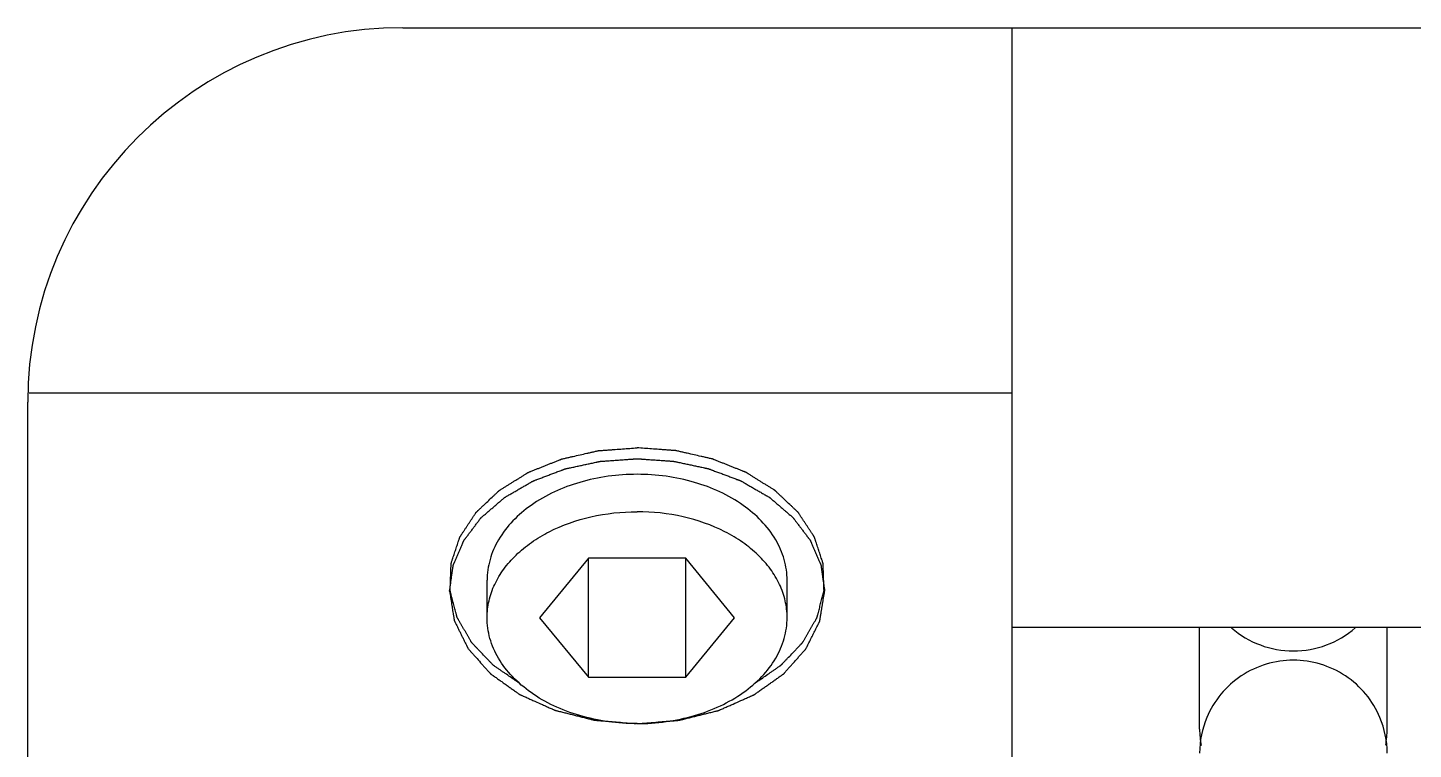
# Model space of a CAD drawing. Header units: millimetres. Extents: x 0 to 420, y 0 to 297.
# Drawn here: x 208.93 to 212.625, y 179.589 to 181.515 of the extents above; entities that cross this region are included whole.
import ezdxf

# ---------------------------------------------------------------- set-up
doc = ezdxf.new("R2010")
doc.units = ezdxf.units.MM
doc.header["$LTSCALE"] = 23.1
doc.layers.get('0').update_dxf_attribs({"linetype": 'CONTINUOUS'})
doc.layers.add('AXIS', color=7, linetype='CONTINUOUS')

msp = doc.modelspace()

# ---------------------------------------------------------------- linework, layer by layer
at = {"color": 3, "linetype": 'CONTINUOUS'}
for p, q in [((209.93, 181.5152), (237.93, 181.5152)), ((208.93, 178.5152), (208.93, 180.5152))]:
    msp.add_line(p, q, dxfattribs=at)
at = {"color": 7, "linetype": 'CONTINUOUS'}
for p, q in [((211.555, 177.5152), (211.555, 181.5152)), ((208.9339, 180.5402), (211.555, 180.5402)), ((210.4251, 180.0994), (210.2951, 179.9403)), ((210.4251, 179.7812), (210.4251, 180.0994)), ((210.6849, 180.0994), (210.4251, 180.0994)), ((210.6849, 179.7812), (210.6849, 180.0994)), ((210.8148, 179.9403), (210.6849, 180.0994)), ((210.155, 179.9403), (210.155, 180.0402)), ((210.955, 179.9403), (210.955, 180.0402)), ((210.2951, 179.9403), (210.4251, 179.7812)), ((210.6849, 179.7812), (210.8148, 179.9403)), ((210.4251, 179.7812), (210.6849, 179.7812))]:
    msp.add_line(p, q, dxfattribs=at)
at = {"color": 3, "linetype": 'CONTINUOUS'}
msp.add_arc((209.93, 180.5152), 1, 90, 180, dxfattribs=at)
at = {"color": 2, "linetype": 'CONTINUOUS'}
for points, knots in [([(210.2438, 179.7634), (210.2393, 179.7666), (210.2302, 179.7728), (210.2167, 179.7822), (210.2054, 179.79), (210.1963, 179.7962), (210.1895, 179.8009), (210.1839, 179.8048), (210.1794, 179.8079), (210.1765, 179.8098), (210.1743, 179.8114), (210.1729, 179.8124), (210.1719, 179.813), (210.1713, 179.8134), (210.1709, 179.8139), (210.1703, 179.8145), (210.1694, 179.8155), (210.1683, 179.8166), (210.1665, 179.8185), (210.1643, 179.8209), (210.1616, 179.8237), (210.158, 179.8275), (210.1517, 179.834), (210.1427, 179.8435), (210.1337, 179.8529), (210.1274, 179.8595), (210.1238, 179.8632), (210.1211, 179.8661), (210.1189, 179.8684), (210.1171, 179.8703), (210.116, 179.8715), (210.1151, 179.8724), (210.1145, 179.873), (210.1141, 179.8735), (210.1137, 179.874), (210.1132, 179.8749), (210.1124, 179.8762), (210.1112, 179.8783), (210.1097, 179.8809), (210.1073, 179.8852), (210.1042, 179.8904), (210.1006, 179.8967), (210.097, 179.903), (210.0933, 179.9093), (210.0897, 179.9156), (210.086, 179.922), (210.083, 179.9272), (210.0806, 179.9314), (210.079, 179.934), (210.0778, 179.9361), (210.0769, 179.9377), (210.0762, 179.939), (210.0756, 179.94), (210.0753, 179.9405), (210.0751, 179.9409), (210.075, 179.9413), (210.0748, 179.9419), (210.0746, 179.9428), (210.0742, 179.9442), (210.0738, 179.9459), (210.0732, 179.9481), (210.0725, 179.9509), (210.0713, 179.9554), (210.0699, 179.961), (210.0681, 179.9677), (210.0664, 179.9744), (210.0646, 179.9811), (210.0629, 179.9878), (210.0612, 179.9945), (210.0597, 180.0001), (210.0585, 180.0045), (210.0578, 180.0073), (210.0572, 180.0096), (210.0569, 180.011), (210.0566, 180.0119), (210.0565, 180.0125), (210.0565, 180.0131), (210.0566, 180.0138), (210.0566, 180.0149), (210.0566, 180.0163), (210.0567, 180.0186), (210.0568, 180.0214), (210.0569, 180.0249), (210.0571, 180.0294), (210.0574, 180.0373), (210.0577, 180.0487), (210.0581, 180.06), (210.0584, 180.068), (210.0586, 180.0725), (210.0587, 180.0759), (210.0588, 180.0788), (210.0589, 180.0811), (210.0589, 180.0825), (210.0589, 180.0836), (210.059, 180.0843), (210.059, 180.0849), (210.0591, 180.0854), (210.0595, 180.0864), (210.0599, 180.0878), (210.0606, 180.09), (210.0616, 180.0928), (210.063, 180.0972), (210.0649, 180.1027), (210.067, 180.1094), (210.0692, 180.116), (210.0714, 180.1226), (210.0736, 180.1293), (210.0758, 180.1359), (210.0777, 180.1414), (210.0791, 180.1458), (210.0801, 180.1486), (210.0808, 180.1508), (210.0813, 180.1525), (210.0818, 180.1539), (210.0821, 180.1548), (210.0823, 180.1554), (210.0824, 180.1558), (210.0827, 180.1562), (210.083, 180.1567), (210.0836, 180.1576), (210.0845, 180.1589), (210.0855, 180.1604), (210.0868, 180.1625), (210.0885, 180.1651), (210.0913, 180.1692), (210.0946, 180.1743), (210.0987, 180.1805), (210.1028, 180.1867), (210.1069, 180.1929), (210.1109, 180.199), (210.115, 180.2052), (210.1184, 180.2104), (210.1211, 180.2145), (210.1228, 180.217), (210.1242, 180.2191), (210.125, 180.2204), (210.1256, 180.2213), (210.126, 180.2218), (210.1265, 180.2222), (210.127, 180.2228), (210.128, 180.2237), (210.1292, 180.2249), (210.1311, 180.2267), (210.1335, 180.229), (210.1364, 180.2317), (210.1403, 180.2353), (210.147, 180.2417), (210.1566, 180.2508), (210.1662, 180.2599), (210.173, 180.2662), (210.1768, 180.2699), (210.1797, 180.2726), (210.1821, 180.2749), (210.184, 180.2767), (210.1852, 180.2778), (210.1862, 180.2788), (210.1868, 180.2793), (210.1873, 180.2798), (210.1878, 180.2802), (210.1889, 180.2808), (210.1904, 180.2818), (210.1928, 180.2833), (210.1958, 180.2852), (210.2007, 180.2882), (210.2067, 180.2919), (210.2139, 180.2964), (210.2211, 180.3009), (210.2284, 180.3054), (210.2356, 180.3099), (210.2428, 180.3145), (210.2488, 180.3182), (210.2536, 180.3212), (210.2567, 180.3231), (210.2591, 180.3246), (210.2609, 180.3257), (210.2624, 180.3267), (210.2634, 180.3273), (210.264, 180.3277), (210.2645, 180.328), (210.265, 180.3282), (210.2657, 180.3285), (210.2669, 180.329), (210.2687, 180.3297), (210.2708, 180.3305), (210.2736, 180.3316), (210.2771, 180.333), (210.2826, 180.3353), (210.2896, 180.3381), (210.298, 180.3414), (210.3064, 180.3448), (210.3148, 180.3482), (210.3231, 180.3515), (210.3315, 180.3549), (210.3385, 180.3577), (210.3441, 180.36), (210.3476, 180.3614), (210.3504, 180.3625), (210.3521, 180.3632), (210.3533, 180.3637), (210.354, 180.364), (210.3548, 180.3641), (210.3558, 180.3643), (210.3581, 180.3648), (210.3615, 180.3656), (210.3661, 180.3667), (210.3707, 180.3677), (210.3768, 180.3691), (210.3875, 180.3715), (210.4028, 180.375), (210.4181, 180.3785), (210.4288, 180.3809), (210.4349, 180.3823), (210.4395, 180.3834), (210.4441, 180.3844), (210.4475, 180.3852), (210.4498, 180.3857), (210.4508, 180.3859), (210.4515, 180.3861), (210.4523, 180.3862), (210.4537, 180.3863), (210.4557, 180.3864), (210.459, 180.3867), (210.463, 180.387), (210.4695, 180.3874), (210.4775, 180.388), (210.4872, 180.3888), (210.5001, 180.3897), (210.5162, 180.3909), (210.5356, 180.3923), (210.5485, 180.3933), (210.555, 180.3938)], [0, 0, 0, 0, 0.015625, 0.03125, 0.046875, 0.054688, 0.0625, 0.070312, 0.074219, 0.078125, 0.080078, 0.082031, 0.083008, 0.083496, 0.083984, 0.084961, 0.085938, 0.087891, 0.089844, 0.09375, 0.097656, 0.101562, 0.109375, 0.125, 0.140625, 0.148438, 0.152344, 0.15625, 0.160156, 0.162109, 0.164062, 0.165039, 0.166016, 0.166504, 0.166992, 0.167969, 0.169922, 0.171875, 0.175781, 0.179688, 0.1875, 0.195312, 0.203125, 0.210938, 0.21875, 0.226562, 0.234375, 0.238281, 0.242188, 0.244141, 0.246094, 0.248047, 0.249023, 0.249512, 0.25, 0.250488, 0.250977, 0.251953, 0.253906, 0.255859, 0.257812, 0.261719, 0.265625, 0.273438, 0.28125, 0.289062, 0.296875, 0.304688, 0.3125, 0.320312, 0.324219, 0.328125, 0.330078, 0.332031, 0.333008, 0.333496, 0.333984, 0.334961, 0.335938, 0.337891, 0.339844, 0.34375, 0.347656, 0.351562, 0.359375, 0.375, 0.390625, 0.398438, 0.402344, 0.40625, 0.410156, 0.412109, 0.414062, 0.415039, 0.416016, 0.416504, 0.416992, 0.417969, 0.419922, 0.421875, 0.425781, 0.429688, 0.4375, 0.445312, 0.453125, 0.460938, 0.46875, 0.476562, 0.484375, 0.488281, 0.492188, 0.494141, 0.496094, 0.498047, 0.499023, 0.499512, 0.5, 0.500488, 0.500977, 0.501953, 0.503906, 0.505859, 0.507812, 0.511719, 0.515625, 0.523438, 0.53125, 0.539062, 0.546875, 0.554688, 0.5625, 0.570312, 0.574219, 0.578125, 0.580078, 0.582031, 0.583008, 0.583496, 0.583984, 0.584961, 0.585938, 0.587891, 0.589844, 0.59375, 0.597656, 0.601562, 0.609375, 0.625, 0.640625, 0.648438, 0.652344, 0.65625, 0.660156, 0.662109, 0.664062, 0.665039, 0.666016, 0.666504, 0.666992, 0.667969, 0.669922, 0.671875, 0.675781, 0.679688, 0.6875, 0.695312, 0.703125, 0.710938, 0.71875, 0.726562, 0.734375, 0.738281, 0.742188, 0.744141, 0.746094, 0.748047, 0.749023, 0.749512, 0.75, 0.750488, 0.750977, 0.751953, 0.753906, 0.755859, 0.757812, 0.761719, 0.765625, 0.773438, 0.78125, 0.789062, 0.796875, 0.804688, 0.8125, 0.820312, 0.824219, 0.828125, 0.830078, 0.832031, 0.833008, 0.833496, 0.833984, 0.834961, 0.835938, 0.839844, 0.84375, 0.847656, 0.851562, 0.859375, 0.875, 0.890625, 0.898438, 0.902344, 0.90625, 0.910156, 0.914062, 0.915039, 0.916016, 0.916504, 0.916992, 0.917969, 0.919922, 0.921875, 0.925781, 0.929688, 0.9375, 0.945312, 0.953125, 0.96875, 0.984375, 1, 1, 1, 1]), ([(210.8661, 179.7634), (210.8706, 179.7666), (210.8797, 179.7728), (210.8932, 179.7822), (210.9045, 179.79), (210.9136, 179.7962), (210.9204, 179.8009), (210.926, 179.8048), (210.9305, 179.8079), (210.9334, 179.8098), (210.9356, 179.8114), (210.937, 179.8124), (210.938, 179.813), (210.9386, 179.8134), (210.939, 179.8139), (210.9396, 179.8145), (210.9405, 179.8155), (210.9416, 179.8166), (210.9434, 179.8185), (210.9456, 179.8209), (210.9483, 179.8237), (210.9519, 179.8275), (210.9582, 179.834), (210.9672, 179.8435), (210.9762, 179.8529), (210.9825, 179.8595), (210.9861, 179.8632), (210.9888, 179.8661), (210.991, 179.8684), (210.9928, 179.8703), (210.9939, 179.8715), (210.9948, 179.8724), (210.9954, 179.873), (210.9959, 179.8735), (210.9962, 179.874), (210.9967, 179.8749), (210.9975, 179.8762), (210.9987, 179.8783), (211.0002, 179.8809), (211.0026, 179.8852), (211.0057, 179.8904), (211.0093, 179.8967), (211.013, 179.903), (211.0166, 179.9093), (211.0202, 179.9156), (211.0239, 179.922), (211.0269, 179.9272), (211.0294, 179.9314), (211.0309, 179.934), (211.0321, 179.9361), (211.033, 179.9377), (211.0338, 179.939), (211.0343, 179.94), (211.0346, 179.9405), (211.0349, 179.9409), (211.0349, 179.9413), (211.0351, 179.9419), (211.0353, 179.9428), (211.0357, 179.9442), (211.0361, 179.9459), (211.0367, 179.9481), (211.0374, 179.9509), (211.0386, 179.9554), (211.04, 179.961), (211.0418, 179.9677), (211.0435, 179.9744), (211.0453, 179.9811), (211.047, 179.9878), (211.0488, 179.9945), (211.0502, 180.0001), (211.0514, 180.0045), (211.0521, 180.0073), (211.0527, 180.0096), (211.053, 180.011), (211.0533, 180.0119), (211.0534, 180.0125), (211.0534, 180.0131), (211.0534, 180.0138), (211.0533, 180.0149), (211.0533, 180.0163), (211.0532, 180.0186), (211.0531, 180.0214), (211.053, 180.0249), (211.0528, 180.0294), (211.0525, 180.0373), (211.0522, 180.0487), (211.0518, 180.06), (211.0515, 180.068), (211.0513, 180.0725), (211.0512, 180.0759), (211.0511, 180.0788), (211.0511, 180.0811), (211.051, 180.0825), (211.051, 180.0836), (211.0509, 180.0843), (211.0509, 180.0849), (211.0508, 180.0854), (211.0505, 180.0864), (211.05, 180.0878), (211.0493, 180.09), (211.0484, 180.0928), (211.0469, 180.0972), (211.0451, 180.1027), (211.0429, 180.1094), (211.0407, 180.116), (211.0385, 180.1226), (211.0363, 180.1293), (211.0341, 180.1359), (211.0322, 180.1414), (211.0308, 180.1458), (211.0299, 180.1486), (211.0291, 180.1508), (211.0286, 180.1525), (211.0281, 180.1539), (211.0278, 180.1548), (211.0276, 180.1554), (211.0275, 180.1558), (211.0272, 180.1562), (211.0269, 180.1567), (211.0263, 180.1576), (211.0254, 180.1589), (211.0244, 180.1604), (211.0231, 180.1625), (211.0214, 180.1651), (211.0187, 180.1692), (211.0153, 180.1743), (211.0112, 180.1805), (211.0071, 180.1867), (211.0031, 180.1929), (210.999, 180.199), (210.9949, 180.2052), (210.9915, 180.2104), (210.9888, 180.2145), (210.9871, 180.217), (210.9858, 180.2191), (210.9849, 180.2204), (210.9843, 180.2213), (210.984, 180.2218), (210.9834, 180.2222), (210.9829, 180.2228), (210.9819, 180.2237), (210.9807, 180.2249), (210.9788, 180.2267), (210.9764, 180.229), (210.9735, 180.2317), (210.9696, 180.2353), (210.9629, 180.2417), (210.9533, 180.2508), (210.9437, 180.2599), (210.9369, 180.2662), (210.9331, 180.2699), (210.9302, 180.2726), (210.9278, 180.2749), (210.9259, 180.2767), (210.9247, 180.2778), (210.9237, 180.2788), (210.9231, 180.2793), (210.9226, 180.2798), (210.9221, 180.2802), (210.921, 180.2808), (210.9195, 180.2818), (210.9171, 180.2833), (210.9141, 180.2852), (210.9093, 180.2882), (210.9032, 180.2919), (210.896, 180.2964), (210.8888, 180.3009), (210.8816, 180.3054), (210.8743, 180.3099), (210.8671, 180.3145), (210.8611, 180.3182), (210.8563, 180.3212), (210.8532, 180.3231), (210.8508, 180.3246), (210.849, 180.3257), (210.8475, 180.3267), (210.8465, 180.3273), (210.8459, 180.3277), (210.8454, 180.328), (210.8449, 180.3282), (210.8442, 180.3285), (210.843, 180.329), (210.8412, 180.3297), (210.8391, 180.3305), (210.8363, 180.3316), (210.8329, 180.333), (210.8273, 180.3353), (210.8203, 180.3381), (210.8119, 180.3414), (210.8035, 180.3448), (210.7952, 180.3482), (210.7868, 180.3515), (210.7784, 180.3549), (210.7714, 180.3577), (210.7658, 180.36), (210.7623, 180.3614), (210.7595, 180.3625), (210.7578, 180.3632), (210.7566, 180.3637), (210.7559, 180.364), (210.7551, 180.3641), (210.7541, 180.3643), (210.7518, 180.3648), (210.7484, 180.3656), (210.7438, 180.3667), (210.7392, 180.3677), (210.7331, 180.3691), (210.7224, 180.3715), (210.7071, 180.375), (210.6918, 180.3785), (210.6811, 180.3809), (210.675, 180.3823), (210.6704, 180.3834), (210.6658, 180.3844), (210.6624, 180.3852), (210.6601, 180.3857), (210.6591, 180.3859), (210.6584, 180.3861), (210.6576, 180.3862), (210.6562, 180.3863), (210.6542, 180.3864), (210.6509, 180.3867), (210.6469, 180.387), (210.6404, 180.3874), (210.6324, 180.388), (210.6227, 180.3888), (210.6098, 180.3897), (210.5937, 180.3909), (210.5743, 180.3923), (210.5614, 180.3933), (210.555, 180.3938)], [0, 0, 0, 0, 0.015625, 0.03125, 0.046875, 0.054688, 0.0625, 0.070312, 0.074219, 0.078125, 0.080078, 0.082031, 0.083008, 0.083496, 0.083984, 0.084961, 0.085938, 0.087891, 0.089844, 0.09375, 0.097656, 0.101562, 0.109375, 0.125, 0.140625, 0.148438, 0.152344, 0.15625, 0.160156, 0.162109, 0.164062, 0.165039, 0.166016, 0.166504, 0.166992, 0.167969, 0.169922, 0.171875, 0.175781, 0.179688, 0.1875, 0.195312, 0.203125, 0.210938, 0.21875, 0.226562, 0.234375, 0.238281, 0.242188, 0.244141, 0.246094, 0.248047, 0.249023, 0.249512, 0.25, 0.250488, 0.250977, 0.251953, 0.253906, 0.255859, 0.257812, 0.261719, 0.265625, 0.273438, 0.28125, 0.289062, 0.296875, 0.304688, 0.3125, 0.320312, 0.324219, 0.328125, 0.330078, 0.332031, 0.333008, 0.333496, 0.333984, 0.334961, 0.335938, 0.337891, 0.339844, 0.34375, 0.347656, 0.351562, 0.359375, 0.375, 0.390625, 0.398438, 0.402344, 0.40625, 0.410156, 0.412109, 0.414062, 0.415039, 0.416016, 0.416504, 0.416992, 0.417969, 0.419922, 0.421875, 0.425781, 0.429688, 0.4375, 0.445312, 0.453125, 0.460938, 0.46875, 0.476562, 0.484375, 0.488281, 0.492188, 0.494141, 0.496094, 0.498047, 0.499023, 0.499512, 0.5, 0.500488, 0.500977, 0.501953, 0.503906, 0.505859, 0.507812, 0.511719, 0.515625, 0.523438, 0.53125, 0.539062, 0.546875, 0.554688, 0.5625, 0.570312, 0.574219, 0.578125, 0.580078, 0.582031, 0.583008, 0.583496, 0.583984, 0.584961, 0.585938, 0.587891, 0.589844, 0.59375, 0.597656, 0.601562, 0.609375, 0.625, 0.640625, 0.648438, 0.652344, 0.65625, 0.660156, 0.662109, 0.664062, 0.665039, 0.666016, 0.666504, 0.666992, 0.667969, 0.669922, 0.671875, 0.675781, 0.679688, 0.6875, 0.695312, 0.703125, 0.710938, 0.71875, 0.726562, 0.734375, 0.738281, 0.742188, 0.744141, 0.746094, 0.748047, 0.749023, 0.749512, 0.75, 0.750488, 0.750977, 0.751953, 0.753906, 0.755859, 0.757812, 0.761719, 0.765625, 0.773438, 0.78125, 0.789062, 0.796875, 0.804688, 0.8125, 0.820312, 0.824219, 0.828125, 0.830078, 0.832031, 0.833008, 0.833496, 0.833984, 0.834961, 0.835938, 0.839844, 0.84375, 0.847656, 0.851562, 0.859375, 0.875, 0.890625, 0.898438, 0.902344, 0.90625, 0.910156, 0.914062, 0.915039, 0.916016, 0.916504, 0.916992, 0.917969, 0.919922, 0.921875, 0.925781, 0.929688, 0.9375, 0.945312, 0.953125, 0.96875, 0.984375, 1, 1, 1, 1]), ([(210.055, 180.011), (210.0557, 180.0168), (210.0569, 180.0253), (210.0585, 180.0368), (210.0597, 180.0454), (210.0607, 180.0525), (210.0615, 180.0582), (210.0621, 180.0625), (210.0627, 180.0668), (210.0632, 180.0704), (210.0636, 180.0733), (210.0639, 180.0754), (210.0641, 180.0772), (210.0643, 180.0785), (210.0644, 180.0792), (210.0644, 180.0797), (210.0647, 180.0802), (210.065, 180.0809), (210.0655, 180.0821), (210.0662, 180.0838), (210.0671, 180.0859), (210.0683, 180.0887), (210.0698, 180.0921), (210.0715, 180.0962), (210.0733, 180.1004), (210.0756, 180.1059), (210.0786, 180.1127), (210.0815, 180.1196), (210.0839, 180.1251), (210.0856, 180.1293), (210.0874, 180.1334), (210.0889, 180.1368), (210.09, 180.1396), (210.0909, 180.1416), (210.0917, 180.1434), (210.0922, 180.1446), (210.0925, 180.1452), (210.0926, 180.1458), (210.093, 180.1462), (210.0935, 180.1469), (210.0944, 180.148), (210.0955, 180.1496), (210.097, 180.1515), (210.0989, 180.154), (210.1013, 180.1572), (210.1041, 180.161), (210.107, 180.1648), (210.1108, 180.1699), (210.1156, 180.1762), (210.1204, 180.1826), (210.1242, 180.1877), (210.127, 180.1915), (210.1299, 180.1953), (210.1323, 180.1984), (210.1342, 180.201), (210.1356, 180.2029), (210.1368, 180.2045), (210.1377, 180.2056), (210.1381, 180.2062), (210.1385, 180.2067), (210.139, 180.2071), (210.1396, 180.2077), (210.1408, 180.2087), (210.1424, 180.2101), (210.1444, 180.2118), (210.147, 180.2141), (210.1503, 180.2169), (210.1542, 180.2203), (210.1582, 180.2237), (210.1634, 180.2282), (210.1699, 180.2339), (210.1778, 180.2407), (210.1844, 180.2463), (210.1896, 180.2508), (210.1929, 180.2537), (210.1955, 180.2559), (210.1975, 180.2576), (210.1991, 180.2591), (210.2002, 180.26), (210.2009, 180.2606), (210.2014, 180.2611), (210.202, 180.2614), (210.2028, 180.2618), (210.2042, 180.2626), (210.2061, 180.2638), (210.2085, 180.2651), (210.2116, 180.267), (210.2155, 180.2692), (210.2218, 180.2729), (210.2297, 180.2775), (210.2391, 180.2829), (210.2485, 180.2884), (210.2564, 180.293), (210.2627, 180.2966), (210.2666, 180.2989), (210.2697, 180.3007), (210.2721, 180.3021), (210.2741, 180.3032), (210.2754, 180.304), (210.2762, 180.3045), (210.2768, 180.3049), (210.2775, 180.3051), (210.2784, 180.3054), (210.2799, 180.306), (210.2822, 180.3069), (210.2849, 180.3079), (210.2885, 180.3093), (210.2929, 180.3109), (210.3001, 180.3137), (210.3091, 180.3171), (210.3198, 180.3211), (210.3306, 180.3252), (210.3395, 180.3286), (210.3467, 180.3313), (210.3512, 180.333), (210.3547, 180.3344), (210.3574, 180.3354), (210.3597, 180.3362), (210.3612, 180.3369), (210.3621, 180.3372), (210.3628, 180.3375), (210.3635, 180.3376), (210.3645, 180.3378), (210.3662, 180.3382), (210.3686, 180.3387), (210.3716, 180.3393), (210.3754, 180.3402), (210.3803, 180.3412), (210.3881, 180.3429), (210.3978, 180.345), (210.4095, 180.3475), (210.4211, 180.3501), (210.4309, 180.3522), (210.4386, 180.3538), (210.4435, 180.3549), (210.4474, 180.3557), (210.4503, 180.3564), (210.4527, 180.3569), (210.4544, 180.3573), (210.4554, 180.3574), (210.4561, 180.3576), (210.4569, 180.3577), (210.4579, 180.3577), (210.4597, 180.3579), (210.4623, 180.3581), (210.4654, 180.3583), (210.4695, 180.3586), (210.4747, 180.3589), (210.4829, 180.3595), (210.4932, 180.3602), (210.5055, 180.3611), (210.5179, 180.362), (210.5282, 180.3627), (210.5364, 180.3633), (210.5416, 180.3636), (210.5457, 180.3639), (210.5488, 180.3642), (210.5514, 180.3643), (210.5532, 180.3645), (210.5542, 180.3645), (210.555, 180.3646), (210.5557, 180.3645), (210.5567, 180.3645), (210.5585, 180.3643), (210.561, 180.3642), (210.5641, 180.364), (210.5681, 180.3637), (210.5732, 180.3633), (210.5813, 180.3628), (210.5914, 180.3621), (210.6035, 180.3612), (210.6157, 180.3604), (210.6258, 180.3597), (210.6339, 180.3591), (210.6389, 180.3588), (210.643, 180.3585), (210.646, 180.3583), (210.6485, 180.3581), (210.6503, 180.358), (210.6513, 180.3579), (210.6521, 180.3579), (210.6528, 180.3577), (210.6538, 180.3575), (210.6555, 180.3571), (210.6579, 180.3566), (210.6608, 180.356), (210.6647, 180.3552), (210.6696, 180.3541), (210.6774, 180.3525), (210.6871, 180.3504), (210.6988, 180.3479), (210.7105, 180.3454), (210.7202, 180.3433), (210.728, 180.3417), (210.7328, 180.3406), (210.7367, 180.3398), (210.7397, 180.3392), (210.7421, 180.3386), (210.7438, 180.3383), (210.7448, 180.3381), (210.7455, 180.3379), (210.7462, 180.3377), (210.7471, 180.3373), (210.7486, 180.3367), (210.7509, 180.3359), (210.7536, 180.3349), (210.7572, 180.3335), (210.7616, 180.3318), (210.7688, 180.3291), (210.7778, 180.3258), (210.7886, 180.3217), (210.7993, 180.3177), (210.8083, 180.3143), (210.8155, 180.3116), (210.82, 180.3099), (210.8236, 180.3086), (210.8263, 180.3075), (210.8285, 180.3067), (210.8301, 180.3061), (210.831, 180.3058), (210.8317, 180.3055), (210.8322, 180.3052), (210.8331, 180.3047), (210.8344, 180.3039), (210.8365, 180.3027), (210.8389, 180.3013), (210.8421, 180.2995), (210.8461, 180.2972), (210.8525, 180.2935), (210.8605, 180.2888), (210.8701, 180.2833), (210.8797, 180.2777), (210.8877, 180.2731), (210.8941, 180.2694), (210.8981, 180.2671), (210.9013, 180.2652), (210.9037, 180.2638), (210.9057, 180.2627), (210.9071, 180.2619), (210.9079, 180.2614), (210.9085, 180.2611), (210.909, 180.2606), (210.9096, 180.2601), (210.9108, 180.2591), (210.9124, 180.2577), (210.9143, 180.256), (210.9169, 180.2538), (210.9201, 180.251), (210.9253, 180.2466), (210.9317, 180.241), (210.9395, 180.2344), (210.9472, 180.2277), (210.9537, 180.2222), (210.9588, 180.2177), (210.9621, 180.2149), (210.9646, 180.2127), (210.9666, 180.2111), (210.9682, 180.2097), (210.9693, 180.2087), (210.97, 180.2081), (210.9705, 180.2077), (210.9708, 180.2072), (210.9713, 180.2066), (210.9721, 180.2055), (210.9733, 180.2039), (210.9748, 180.202), (210.9767, 180.1995), (210.9791, 180.1963), (210.9829, 180.1912), (210.9877, 180.1849), (210.9935, 180.1773), (210.9983, 180.171), (211.0021, 180.1659), (211.005, 180.1621), (211.0079, 180.1583), (211.0103, 180.1551), (211.0122, 180.1526), (211.0137, 180.1507), (211.0149, 180.1491), (211.0157, 180.148), (211.0162, 180.1474), (211.0166, 180.1469), (211.0168, 180.1464), (211.0171, 180.1457), (211.0176, 180.1445), (211.0183, 180.1428), (211.0192, 180.1407), (211.0204, 180.138), (211.0219, 180.1345), (211.0237, 180.1304), (211.0255, 180.1263), (211.0279, 180.1208), (211.0308, 180.1139), (211.0338, 180.107), (211.0362, 180.1015), (211.038, 180.0974), (211.0397, 180.0933), (211.0412, 180.0899), (211.0424, 180.0871), (211.0432, 180.0854), (211.0438, 180.084), (211.0442, 180.083), (211.0446, 180.0821), (211.0449, 180.0814), (211.0451, 180.0809), (211.0452, 180.0804), (211.0453, 180.0796), (211.0454, 180.0787), (211.0456, 180.0776), (211.0458, 180.0762), (211.046, 180.0744), (211.0464, 180.0715), (211.0469, 180.0678), (211.0476, 180.0634), (211.0482, 180.0591), (211.049, 180.0533), (211.05, 180.046), (211.0513, 180.0372), (211.0529, 180.0256), (211.0541, 180.0169), (211.055, 180.011)], [0, 0, 0, 0, 0.015625, 0.023438, 0.03125, 0.039062, 0.042969, 0.046875, 0.050781, 0.054688, 0.056641, 0.058594, 0.060547, 0.061523, 0.062012, 0.0625, 0.062988, 0.063477, 0.064453, 0.066406, 0.068359, 0.070312, 0.074219, 0.078125, 0.082031, 0.085938, 0.09375, 0.101562, 0.105469, 0.109375, 0.113281, 0.117188, 0.119141, 0.121094, 0.123047, 0.124023, 0.124512, 0.125, 0.125488, 0.125977, 0.126953, 0.128906, 0.130859, 0.132812, 0.136719, 0.140625, 0.144531, 0.148438, 0.15625, 0.164062, 0.167969, 0.171875, 0.175781, 0.179688, 0.181641, 0.183594, 0.185547, 0.186523, 0.187012, 0.1875, 0.187988, 0.188477, 0.189453, 0.191406, 0.193359, 0.195312, 0.199219, 0.203125, 0.207031, 0.210938, 0.21875, 0.226562, 0.234375, 0.238281, 0.242188, 0.244141, 0.246094, 0.248047, 0.249023, 0.249512, 0.25, 0.250488, 0.250977, 0.251953, 0.253906, 0.255859, 0.257812, 0.261719, 0.265625, 0.273438, 0.28125, 0.289062, 0.296875, 0.300781, 0.304688, 0.306641, 0.308594, 0.310547, 0.311523, 0.312012, 0.3125, 0.312988, 0.313477, 0.314453, 0.316406, 0.318359, 0.320312, 0.324219, 0.328125, 0.335938, 0.34375, 0.351562, 0.359375, 0.363281, 0.367188, 0.369141, 0.371094, 0.373047, 0.374023, 0.374512, 0.375, 0.375488, 0.375977, 0.376953, 0.378906, 0.380859, 0.382812, 0.386719, 0.390625, 0.398438, 0.40625, 0.414062, 0.421875, 0.425781, 0.429688, 0.431641, 0.433594, 0.435547, 0.436523, 0.437012, 0.4375, 0.437988, 0.438477, 0.439453, 0.441406, 0.443359, 0.445312, 0.449219, 0.453125, 0.460938, 0.46875, 0.476562, 0.484375, 0.488281, 0.492188, 0.494141, 0.496094, 0.498047, 0.499023, 0.499512, 0.5, 0.500488, 0.500977, 0.501953, 0.503906, 0.505859, 0.507812, 0.511719, 0.515625, 0.523438, 0.53125, 0.539062, 0.546875, 0.550781, 0.554688, 0.556641, 0.558594, 0.560547, 0.561523, 0.562012, 0.5625, 0.562988, 0.563477, 0.564453, 0.566406, 0.568359, 0.570312, 0.574219, 0.578125, 0.585938, 0.59375, 0.601562, 0.609375, 0.613281, 0.617188, 0.619141, 0.621094, 0.623047, 0.624023, 0.624512, 0.625, 0.625488, 0.625977, 0.626953, 0.628906, 0.630859, 0.632812, 0.636719, 0.640625, 0.648438, 0.65625, 0.664062, 0.671875, 0.675781, 0.679688, 0.681641, 0.683594, 0.685547, 0.686523, 0.687012, 0.6875, 0.687988, 0.688477, 0.689453, 0.691406, 0.693359, 0.695312, 0.699219, 0.703125, 0.710938, 0.71875, 0.726562, 0.734375, 0.738281, 0.742188, 0.744141, 0.746094, 0.748047, 0.749023, 0.749512, 0.75, 0.750488, 0.750977, 0.751953, 0.753906, 0.755859, 0.757812, 0.761719, 0.765625, 0.773438, 0.78125, 0.789062, 0.796875, 0.800781, 0.804688, 0.806641, 0.808594, 0.810547, 0.811523, 0.812012, 0.8125, 0.812988, 0.813477, 0.814453, 0.816406, 0.818359, 0.820312, 0.824219, 0.828125, 0.835938, 0.84375, 0.851562, 0.855469, 0.859375, 0.863281, 0.867188, 0.869141, 0.871094, 0.873047, 0.874023, 0.874512, 0.875, 0.875488, 0.875977, 0.876953, 0.878906, 0.880859, 0.882812, 0.886719, 0.890625, 0.894531, 0.898438, 0.90625, 0.914062, 0.917969, 0.921875, 0.925781, 0.929688, 0.931641, 0.933594, 0.93457, 0.935547, 0.936523, 0.937012, 0.9375, 0.937988, 0.938477, 0.939453, 0.94043, 0.941406, 0.943359, 0.945312, 0.949219, 0.953125, 0.957031, 0.960938, 0.96875, 0.976562, 0.984375, 1, 1, 1, 1]), ([(210.055, 180.011), (210.0559, 180.0053), (210.0577, 179.9939), (210.0599, 179.9796), (210.0617, 179.9682), (210.0631, 179.9596), (210.0642, 179.9525), (210.0651, 179.9468), (210.0657, 179.9432), (210.0662, 179.9404), (210.0665, 179.9382), (210.0668, 179.9364), (210.067, 179.935), (210.0672, 179.9341), (210.0673, 179.9334), (210.0673, 179.9327), (210.0678, 179.9318), (210.0683, 179.9308), (210.069, 179.9295), (210.0698, 179.9278), (210.0712, 179.9251), (210.0728, 179.9217), (210.0755, 179.9162), (210.0788, 179.9094), (210.0828, 179.9013), (210.0869, 179.8932), (210.0909, 179.885), (210.0942, 179.8782), (210.0969, 179.8728), (210.0989, 179.8687), (210.1006, 179.8653), (210.1019, 179.8626), (210.1027, 179.8609), (210.1033, 179.8598), (210.1036, 179.8591), (210.1039, 179.8587), (210.104, 179.8583), (210.1043, 179.858), (210.1047, 179.8575), (210.1057, 179.8564), (210.107, 179.8549), (210.1087, 179.853), (210.1103, 179.8512), (210.1124, 179.8488), (210.1162, 179.8445), (210.1216, 179.8384), (210.1302, 179.8287), (210.1388, 179.8189), (210.1463, 179.8104), (210.1506, 179.8055), (210.1539, 179.8019), (210.1566, 179.7988), (210.1587, 179.7964), (210.1603, 179.7946), (210.1617, 179.793), (210.1626, 179.792), (210.1632, 179.7914), (210.1639, 179.7909), (210.1648, 179.7902), (210.1662, 179.7892), (210.168, 179.7879), (210.1702, 179.7864), (210.173, 179.7844), (210.1766, 179.7818), (210.1809, 179.7788), (210.1866, 179.7747), (210.1938, 179.7696), (210.2024, 179.7635), (210.211, 179.7573), (210.2181, 179.7522), (210.2239, 179.7482), (210.2282, 179.7451), (210.2317, 179.7426), (210.2346, 179.7405), (210.2367, 179.739), (210.2385, 179.7377), (210.24, 179.7367), (210.2409, 179.7361), (210.2416, 179.7355), (210.2424, 179.7352), (210.2439, 179.7345), (210.2461, 179.7335), (210.2486, 179.7324), (210.2521, 179.7308), (210.2564, 179.7289), (210.2615, 179.7266), (210.2684, 179.7235), (210.2804, 179.7181), (210.2941, 179.712), (210.3078, 179.7058), (210.3164, 179.702), (210.3233, 179.6989), (210.3276, 179.697), (210.331, 179.6954), (210.3331, 179.6944), (210.3346, 179.6938), (210.3354, 179.6934), (210.3358, 179.6932), (210.3363, 179.6931), (210.3369, 179.693), (210.3379, 179.6927), (210.3395, 179.6923), (210.3419, 179.6917), (210.3457, 179.6908), (210.3505, 179.6895), (210.3563, 179.6881), (210.3639, 179.6862), (210.3735, 179.6838), (210.385, 179.6809), (210.3965, 179.678), (210.408, 179.6751), (210.4175, 179.6727), (210.4252, 179.6707), (210.43, 179.6695), (210.4338, 179.6686), (210.4362, 179.668), (210.4381, 179.6675), (210.4396, 179.6671), (210.4407, 179.6668), (210.4418, 179.6667), (210.4433, 179.6666), (210.4456, 179.6664), (210.4487, 179.6662), (210.4518, 179.6659), (210.4559, 179.6656), (210.461, 179.6651), (210.4692, 179.6645), (210.4795, 179.6636), (210.4918, 179.6626), (210.5082, 179.6612), (210.5288, 179.6595), (210.5452, 179.6582), (210.5534, 179.6575)], [0, 0, 0, 0, 0.03125, 0.0625, 0.078125, 0.09375, 0.109375, 0.117188, 0.125, 0.128906, 0.132812, 0.136719, 0.138672, 0.140625, 0.141602, 0.142578, 0.144531, 0.146484, 0.148438, 0.152344, 0.15625, 0.164062, 0.171875, 0.1875, 0.203125, 0.21875, 0.234375, 0.25, 0.257812, 0.265625, 0.273438, 0.277344, 0.28125, 0.283203, 0.28418, 0.285156, 0.285645, 0.286133, 0.287109, 0.289062, 0.292969, 0.296875, 0.300781, 0.304688, 0.3125, 0.328125, 0.34375, 0.375, 0.390625, 0.398438, 0.40625, 0.414062, 0.417969, 0.421875, 0.425781, 0.427734, 0.428711, 0.429688, 0.431641, 0.433594, 0.4375, 0.441406, 0.445312, 0.453125, 0.460938, 0.46875, 0.484375, 0.5, 0.515625, 0.53125, 0.539062, 0.546875, 0.554688, 0.558594, 0.5625, 0.566406, 0.568359, 0.570312, 0.571289, 0.572266, 0.574219, 0.578125, 0.582031, 0.585938, 0.59375, 0.601562, 0.609375, 0.625, 0.65625, 0.671875, 0.6875, 0.695312, 0.703125, 0.707031, 0.710938, 0.712891, 0.713867, 0.714355, 0.714844, 0.71582, 0.716797, 0.71875, 0.722656, 0.726562, 0.734375, 0.742188, 0.75, 0.765625, 0.78125, 0.796875, 0.8125, 0.828125, 0.835938, 0.84375, 0.847656, 0.851562, 0.853516, 0.855469, 0.857422, 0.858398, 0.859375, 0.863281, 0.867188, 0.871094, 0.875, 0.882812, 0.890625, 0.90625, 0.921875, 0.9375, 0.96875, 1, 1, 1, 1]), ([(210.5565, 179.6575), (210.5646, 179.6581), (210.5807, 179.6595), (210.6009, 179.6611), (210.617, 179.6624), (210.6292, 179.6634), (210.6393, 179.6642), (210.6473, 179.6649), (210.6524, 179.6653), (210.6564, 179.6656), (210.6594, 179.6659), (210.6625, 179.6661), (210.6647, 179.6663), (210.6662, 179.6664), (210.6673, 179.6665), (210.6685, 179.6668), (210.6699, 179.6672), (210.6718, 179.6677), (210.6742, 179.6682), (210.678, 179.6692), (210.6828, 179.6704), (210.6905, 179.6723), (210.7001, 179.6747), (210.7116, 179.6775), (210.7231, 179.6804), (210.7346, 179.6833), (210.7442, 179.6856), (210.7518, 179.6876), (210.7576, 179.689), (210.7624, 179.6902), (210.7662, 179.6911), (210.7686, 179.6917), (210.7703, 179.6921), (210.7713, 179.6924), (210.7718, 179.6925), (210.7723, 179.6926), (210.7728, 179.6928), (210.7735, 179.6932), (210.775, 179.6938), (210.7772, 179.6948), (210.7806, 179.6963), (210.7849, 179.6982), (210.7918, 179.7013), (210.8004, 179.7051), (210.8141, 179.7112), (210.8279, 179.7174), (210.8399, 179.7227), (210.8468, 179.7258), (210.852, 179.7281), (210.8563, 179.73), (210.8597, 179.7315), (210.8623, 179.7327), (210.8645, 179.7336), (210.866, 179.7343), (210.8668, 179.7347), (210.8675, 179.7352), (210.8684, 179.7358), (210.8699, 179.7368), (210.8717, 179.7381), (210.8738, 179.7396), (210.8767, 179.7417), (210.8803, 179.7442), (210.8846, 179.7473), (210.8903, 179.7513), (210.8975, 179.7564), (210.9062, 179.7625), (210.9148, 179.7686), (210.922, 179.7737), (210.9277, 179.7777), (210.932, 179.7808), (210.9356, 179.7833), (210.9385, 179.7853), (210.9407, 179.7869), (210.9424, 179.7881), (210.9439, 179.7891), (210.9448, 179.7898), (210.9455, 179.7903), (210.9461, 179.7909), (210.947, 179.7919), (210.9484, 179.7935), (210.95, 179.7953), (210.9522, 179.7977), (210.9549, 179.8008), (210.9581, 179.8044), (210.9625, 179.8093), (210.97, 179.8178), (210.9787, 179.8275), (210.9874, 179.8372), (210.9928, 179.8433), (210.9966, 179.8476), (210.9988, 179.85), (211.0004, 179.8518), (211.002, 179.8536), (211.0034, 179.8552), (211.0043, 179.8562), (211.0048, 179.8568), (211.0051, 179.8571), (211.0052, 179.8574), (211.0054, 179.8578), (211.0058, 179.8585), (211.0063, 179.8597), (211.0072, 179.8614), (211.0085, 179.8641), (211.0102, 179.8675), (211.0123, 179.8715), (211.015, 179.877), (211.0183, 179.8837), (211.0224, 179.8919), (211.0265, 179.9), (211.0305, 179.9081), (211.0339, 179.9149), (211.0366, 179.9203), (211.0383, 179.9237), (211.0396, 179.9264), (211.0405, 179.9281), (211.0412, 179.9295), (211.0416, 179.9305), (211.0421, 179.9313), (211.0422, 179.9321), (211.0423, 179.9328), (211.0425, 179.9337), (211.0427, 179.9351), (211.043, 179.937), (211.0433, 179.9391), (211.0438, 179.942), (211.0444, 179.9457), (211.0451, 179.95), (211.0458, 179.9544), (211.0467, 179.9602), (211.0479, 179.9675), (211.0498, 179.9791), (211.0521, 179.9936), (211.054, 180.0052), (211.055, 180.011)], [0, 0, 0, 0, 0.03125, 0.0625, 0.078125, 0.09375, 0.109375, 0.117188, 0.125, 0.128906, 0.132812, 0.136719, 0.140625, 0.141602, 0.142578, 0.144531, 0.146484, 0.148438, 0.152344, 0.15625, 0.164062, 0.171875, 0.1875, 0.203125, 0.21875, 0.234375, 0.25, 0.257812, 0.265625, 0.273438, 0.277344, 0.28125, 0.283203, 0.28418, 0.285156, 0.285645, 0.286133, 0.287109, 0.289062, 0.292969, 0.296875, 0.304688, 0.3125, 0.328125, 0.34375, 0.375, 0.390625, 0.398438, 0.40625, 0.414062, 0.417969, 0.421875, 0.425781, 0.427734, 0.428711, 0.429688, 0.431641, 0.433594, 0.4375, 0.441406, 0.445312, 0.453125, 0.460938, 0.46875, 0.484375, 0.5, 0.515625, 0.53125, 0.539062, 0.546875, 0.554688, 0.558594, 0.5625, 0.566406, 0.568359, 0.570312, 0.571289, 0.572266, 0.574219, 0.578125, 0.582031, 0.585938, 0.59375, 0.601562, 0.609375, 0.625, 0.65625, 0.671875, 0.6875, 0.695312, 0.699219, 0.703125, 0.707031, 0.710938, 0.712891, 0.713867, 0.714355, 0.714844, 0.71582, 0.716797, 0.71875, 0.722656, 0.726562, 0.734375, 0.742188, 0.75, 0.765625, 0.78125, 0.796875, 0.8125, 0.828125, 0.835938, 0.84375, 0.847656, 0.851562, 0.853516, 0.855469, 0.857422, 0.858398, 0.859375, 0.861328, 0.863281, 0.867188, 0.871094, 0.875, 0.882812, 0.890625, 0.898438, 0.90625, 0.921875, 0.9375, 0.96875, 1, 1, 1, 1])]:
    msp.add_open_spline(points, degree=3, knots=knots, dxfattribs=at)
at = {"color": 7, "linetype": 'CONTINUOUS'}
for points, knots in [([(210.1753, 180.0293), (210.182, 180.0436), (210.1988, 180.0716), (210.2321, 180.1092), (210.2732, 180.1427), (210.3382, 180.1814), (210.4328, 180.2144), (210.5137, 180.2232), (210.555, 180.2232)], [0, 0, 0, 0, 0.10589, 0.217468, 0.335354, 0.459511, 0.723301, 1, 1, 1, 1]), ([(210.9346, 180.0293), (210.9279, 180.0436), (210.9111, 180.0716), (210.8778, 180.1092), (210.8367, 180.1427), (210.7717, 180.1814), (210.6771, 180.2144), (210.5962, 180.2232), (210.555, 180.2232)], [0, 0, 0, 0, 0.10589, 0.217468, 0.335354, 0.459511, 0.723301, 1, 1, 1, 1]), ([(210.155, 179.9403), (210.155, 179.9554), (210.1585, 179.9861), (210.1687, 180.0153), (210.1753, 180.0293)], [0, 0, 0, 0, 0.493926, 1, 1, 1, 1]), ([(210.955, 179.9403), (210.955, 179.9554), (210.9514, 179.9861), (210.9412, 180.0153), (210.9346, 180.0293)], [0, 0, 0, 0, 0.493926, 1, 1, 1, 1]), ([(210.555, 179.6575), (210.5034, 179.6575), (210.4266, 179.6679), (210.3331, 179.7028), (210.2721, 179.7378), (210.2218, 179.7806), (210.1839, 179.8298), (210.1603, 179.8837), (210.155, 179.9218), (210.155, 179.9403)], [0, 0, 0, 0, 0.28679, 0.42395, 0.553971, 0.675795, 0.789521, 0.896637, 1, 1, 1, 1]), ([(210.555, 179.6575), (210.6065, 179.6575), (210.6833, 179.6679), (210.7768, 179.7028), (210.8378, 179.7378), (210.8882, 179.7806), (210.926, 179.8298), (210.9496, 179.8837), (210.955, 179.9218), (210.955, 179.9403)], [0, 0, 0, 0, 0.28679, 0.42395, 0.553971, 0.675795, 0.789521, 0.896637, 1, 1, 1, 1])]:
    msp.add_open_spline(points, degree=3, knots=knots, dxfattribs=at)
at = {"layer": 'AXIS', "color": 7, "linetype": 'CONTINUOUS'}
for p, q in [((211.555, 179.9152), (219.055, 179.9152)), ((212.055, 179.6426), (212.055, 179.9152)), ((212.555, 179.6426), (212.555, 179.9152))]:
    msp.add_line(p, q, dxfattribs=at)
for centre, radius, start, end in [((212.3049, 180.1029), 0.2514, 229.008, 270.0227), ((212.3051, 180.1029), 0.2514, 269.9773, 310.992), ((212.3013, 179.6426), 0.2463, 179.9971, 190.2073), ((212.3086, 179.6426), 0.2463, 349.9396, 0.0028)]:
    msp.add_arc(centre, radius, start, end, dxfattribs=at)
for points, knots in [([(210.555, 180.323), (210.5034, 180.323), (210.4034, 180.3095), (210.2725, 180.2506), (210.1927, 180.1708), (210.1604, 180.0968), (210.155, 180.0588), (210.155, 180.0402)], [0, 0, 0, 0, 0.287444, 0.554304, 0.789053, 0.896408, 1, 1, 1, 1]), ([(210.955, 180.0402), (210.955, 180.0588), (210.9496, 180.0968), (210.9172, 180.1708), (210.8374, 180.2506), (210.7065, 180.3095), (210.6065, 180.323), (210.555, 180.323)], [0, 0, 0, 0, 0.103592, 0.210947, 0.445696, 0.712556, 1, 1, 1, 1]), ([(212.305, 179.8268), (212.2566, 179.8268), (212.1579, 179.7978), (212.0925, 179.7182), (212.074, 179.6738)], [0, 0, 0, 0, 0.501171, 1, 1, 1, 1]), ([(212.5359, 179.6738), (212.5174, 179.7182), (212.452, 179.7978), (212.3533, 179.8268), (212.305, 179.8268)], [0, 0, 0, 0, 0.498829, 1, 1, 1, 1])]:
    msp.add_open_spline(points, degree=3, knots=knots, dxfattribs=at)
for points in [[(212.074, 179.6738), (212.0615, 179.644), (212.055, 179.6112), (212.055, 179.5789)], [(212.555, 179.5789), (212.555, 179.6112), (212.5484, 179.644), (212.5359, 179.6738)]]:
    msp.add_open_spline(points, degree=3, dxfattribs=at)

doc.saveas('drawing.dxf')
